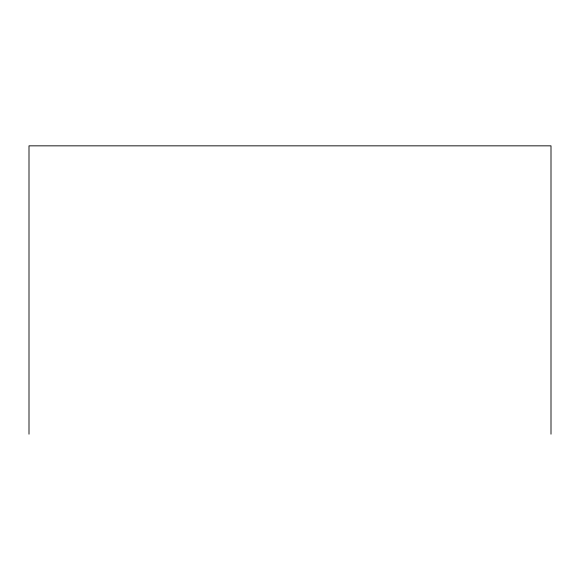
<?xml version="1.0" encoding="UTF-8"?>
<svg xmlns="http://www.w3.org/2000/svg" width="580" height="580" viewBox="0 0 580 580"><rect width="100%" height="100%" fill="white"/><g stroke="black" fill="none" stroke-linecap="round" stroke-linejoin="round"><path stroke-width="0.87" d="M551 434.159L551 145.841L29 145.841L29 434.159"/></g></svg>
